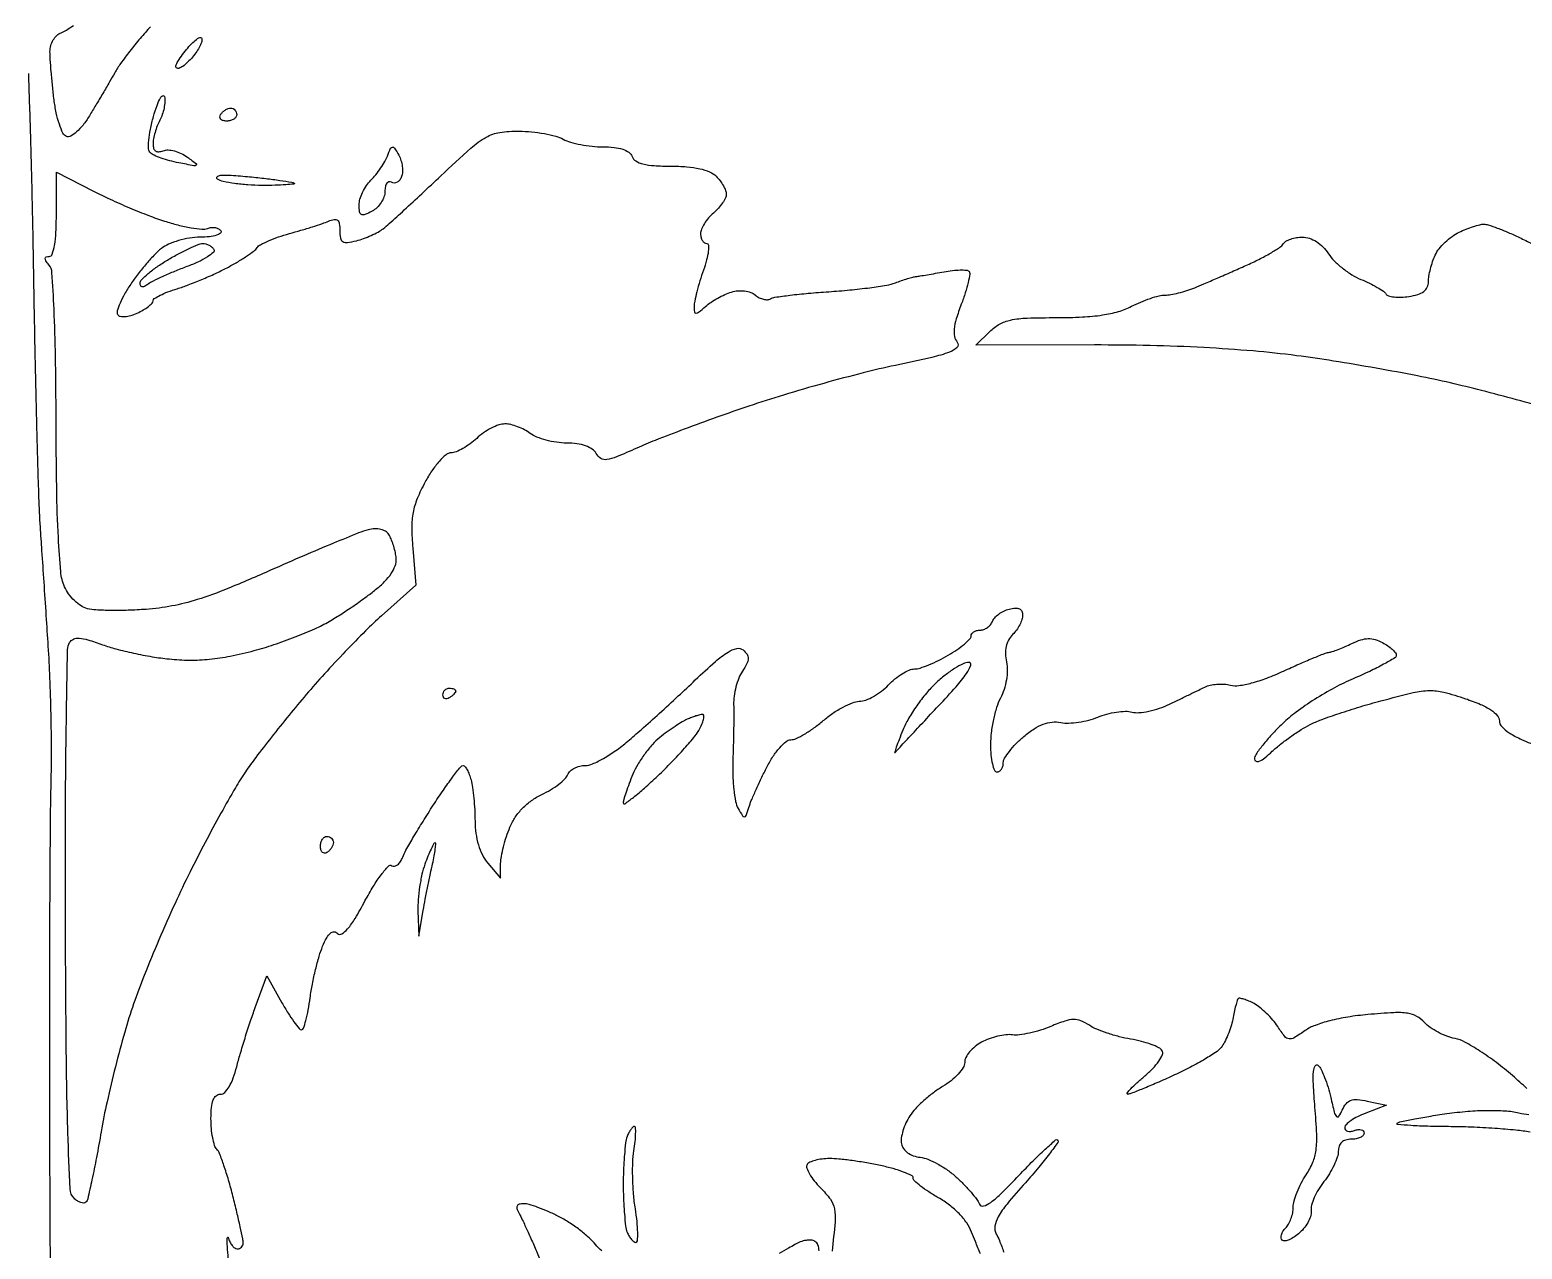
# Model space of a CAD drawing. Extents: x 0 to 102, y 0 to 135.
# Drawn here: x 20.89 to 40.48, y 108.79 to 124.8 of the extents above; entities that cross this region are included whole.
import ezdxf

# ---------------------------------------------------------------- set-up
doc = ezdxf.new("R2010")
doc.units = 0
doc.header["$MEASUREMENT"] = 0

msp = doc.modelspace()

# ---------------------------------------------------------------- linework, layer by layer
for points in [[(22.471943, 124.838686, 0.012439), (22.335993, 124.686166, 0.010258), (22.198535, 124.517096, 0.010396), (22.078749, 124.356653, 0.027061), (22.001449, 124.2351, -0.003335), (21.933211, 124.115639, -0.001626), (21.844625, 123.964066, -0.001613), (21.751447, 123.80698, -0.002333), (21.668019, 123.66883, -0.027816), (21.584959, 123.548342, -0.044983), (21.500231, 123.457224, -0.056351), (21.42357, 123.402585, -0.221797), (21.367186, 123.398625, -0.191879), (21.321264, 123.441026, -0.029988), (21.273892, 123.55755, -0.02971), (21.232521, 123.708932, -0.021956), (21.204257, 123.880295, -0.00446), (21.183996, 124.062679, -0.004322), (21.166761, 124.24732, -0.004271), (21.15439, 124.410014, -0.015885), (21.150735, 124.512705, -0.07002), (21.161449, 124.590994, -0.065364), (21.193418, 124.665289, -0.069197), (21.241152, 124.724915, -0.101567), (21.29805, 124.760201, 0.052954), (21.367758, 124.794606, 0.019985), (21.457339, 124.856453, 0.019532)], [(20.86709, 124.227047, -0.000395), (20.891418, 123.45691, -0.002243), (20.914366, 122.584626, -0.001396), (20.93383, 121.561568, 0.00114), (20.953519, 120.498025, 0.001375), (20.977034, 119.499194, 0.001168), (21.001113, 118.658233, 0.009339), (21.020361, 118.2708, -0.000378), (21.041223, 117.962466, -0.000161), (21.06873, 117.549321, -0.000159), (21.097802, 117.108426, -0.000208), (21.12406, 116.7057, -0.006402), (21.145603, 116.290893, -0.004193), (21.160296, 115.812377, -0.004218), (21.166768, 115.345887, -0.008074), (21.162758, 114.9714, 0.004548), (21.154399, 114.500812, 0.000733), (21.147797, 113.583696, 0.00081), (21.143353, 112.503691, 0.000711), (21.142142, 111.3759, 0.00102), (21.145559, 109.945654, 0.000334), (21.156299, 107.838562, 0.000333)], [(40.854704, 119.815698, 0.004051), (40.410834, 119.941137, 0.00402), (39.949427, 120.063525, 0.005933), (39.542386, 120.162865, 0.008631), (39.110347, 120.255062, 0.004473), (38.567814, 120.356051, 0.004446), (38.008365, 120.449898, 0.00674), (37.5201, 120.520613, 0.011498), (36.950643, 120.581983, 0.007906), (36.302813, 120.626459, 0.007379), (35.60057, 120.65314, 0.006462), (34.866055, 120.660701), (33.311811, 120.656611), (33.493814, 120.838455, -0.07017), (33.621011, 120.934122, -0.075232), (33.766783, 120.988087, -0.042731), (33.981738, 121.013781, -0.008381), (34.371258, 121.020324, 0.012216), (34.708949, 121.028587, 0.025139), (34.971969, 121.054754, 0.031933), (35.182115, 121.100265, 0.049471), (35.354648, 121.168374, -0.019105), (35.47606, 121.225034, -0.018507), (35.602726, 121.272917, -0.018784), (35.71714, 121.306668, -0.062402), (35.794817, 121.3164, 0.043943), (35.869572, 121.322983, 0.016804), (35.971834, 121.3447, 0.016488), (36.081909, 121.375858, 0.019461), (36.183669, 121.412742, 0.004094), (36.303949, 121.462864, 0.001371), (36.478904, 121.538026, 0.001364), (36.672106, 121.622281, 0.001559), (36.856435, 121.703952, 0.011419), (37.027495, 121.785118, 0.014671), (37.180702, 121.867865, 0.012501), (37.30371, 121.943206, 0.111122), (37.347878, 121.98831, -0.121787), (37.382978, 122.022677, -0.047871), (37.444742, 122.051512, -0.043714), (37.520585, 122.071181, -0.041618), (37.599963, 122.0778, -0.083805), (37.689831, 122.062631, -0.059295), (37.782027, 122.017766, -0.054824), (37.868125, 121.948015, -0.050126), (37.93995, 121.859234, 0.052052), (38.015231, 121.766908, 0.028599), (38.12444, 121.670047, 0.028199), (38.247772, 121.583481, 0.039978), (38.366895, 121.522116, -0.014659), (38.478781, 121.471465, -0.017814), (38.580314, 121.417304, -0.01656), (38.661605, 121.366477, -0.106735), (38.69499, 121.331787, 0.188394), (38.728661, 121.306466, 0.040094), (38.801967, 121.292198, 0.036709), (38.895024, 121.288595, 0.027768), (38.996875, 121.297807, 0.036296), (39.114296, 121.323854, 0.088561), (39.193113, 121.363644, 0.122123), (39.238238, 121.41904, 0.110582), (39.2544, 121.491221, -0.042314), (39.260625, 121.564647, -0.019709), (39.280428, 121.658211, -0.019363), (39.309074, 121.755374, -0.025596), (39.343004, 121.841169, -0.060339), (39.393166, 121.923294, -0.034404), (39.471488, 122.009479, -0.033856), (39.563575, 122.086525, -0.047173), (39.655971, 122.14125, -0.015316), (39.749151, 122.18173, -0.015847), (39.84359, 122.215936, -0.01575), (39.927014, 122.240315, -0.063289), (39.979612, 122.247, -0.079237), (40.038166, 122.237662, -0.010188), (40.158505, 122.195545, -0.011694), (40.300136, 122.138906, -0.009508), (40.449196, 122.071835, -0.007728), (40.615517, 121.98999, -0.004667)], [(23.491923, 108.67356, -0.005285), (23.4801, 108.825327, -0.017546), (23.476888, 108.925382, -0.161414), (23.483612, 108.945465, -0.629829), (23.492733, 108.94365, 0.047002), (23.513033, 108.887008, 0.057273), (23.542577, 108.83909, 0.067625), (23.576375, 108.806392, 0.159788), (23.609284, 108.7956, 0.097806), (23.639326, 108.801533, 0.097646), (23.664877, 108.818444, 0.098229), (23.681987, 108.84369, 0.100284), (23.688, 108.873367, 0.051393), (23.682628, 108.925493, 0.002852), (23.648315, 109.085618, 0.004382), (23.604653, 109.275894, 0.003191), (23.552903, 109.486717, 0.009093), (23.495584, 109.6977, 0.011825), (23.435048, 109.888581, 0.009563), (23.378033, 110.044831, 0.098087), (23.341403, 110.10267, -0.118153), (23.311806, 110.153781, -0.025452), (23.287444, 110.253866, -0.025229), (23.270613, 110.375553, -0.021751), (23.265, 110.50452, -0.02247), (23.271656, 110.652563, -0.069434), (23.294284, 110.749857, -0.123169), (23.333267, 110.805365, -0.180274), (23.388639, 110.826, 0.199502), (23.445338, 110.849561, 0.061369), (23.503334, 110.924203, 0.04667), (23.557689, 111.03827, 0.025959), (23.603169, 111.18555, -0.009227), (23.648826, 111.353087, -0.004697), (23.712061, 111.562013, -0.004664), (23.781332, 111.776324, -0.006964), (23.846232, 111.962225), (23.998403, 112.37935), (24.19718, 112.025675, 0.011664), (24.277563, 111.890155, 0.017381), (24.35464, 111.775892, 0.012545), (24.422653, 111.687034, 0.22688), (24.454079, 111.672, 0.321278), (24.479447, 111.690176, 0.015586), (24.511453, 111.795062, 0.020495), (24.542278, 111.930347, 0.01279), (24.567775, 112.090934, -0.014786), (24.596969, 112.270176, -0.011642), (24.638803, 112.462386, -0.011811), (24.686088, 112.639274, -0.028306), (24.731531, 112.767158, -0.02455), (24.785466, 112.879639, -0.090049), (24.834676, 112.941015, -0.192628), (24.881359, 112.957255, -0.18703), (24.927085, 112.937075, 0.343708), (24.983032, 112.930143, 0.082323), (25.059417, 112.994889, 0.041369), (25.158562, 113.133555, 0.012084), (25.287562, 113.362101, -0.015123), (25.397999, 113.555011, -0.025148), (25.50382, 113.709534, -0.022799), (25.595428, 113.819106, -0.360061), (25.640249, 113.825314, 0.193665), (25.675488, 113.81923, 0.113176), (25.714882, 113.837632, 0.081773), (25.7527, 113.878618, 0.052236), (25.782566, 113.936315, -0.03442), (25.825876, 114.027817, -0.005275), (25.926277, 114.202581, -0.005875), (26.04954, 114.406476, -0.005066), (26.1837, 114.61781, -0.006699), (26.317273, 114.817667, -0.010372), (26.438435, 114.986203, -0.005008), (26.54431, 115.124306, -0.227011), (26.575683, 115.13986, -0.235176), (26.599603, 115.12836, -0.039169), (26.628511, 115.084467, -0.035839), (26.656833, 115.023108, -0.024746), (26.680278, 114.95025, -0.030534), (26.700008, 114.853311, -0.010882), (26.716644, 114.712951, -0.010751), (26.728261, 114.557749, -0.012479), (26.732445, 114.409722, 0.03366), (26.743845, 114.248502, 0.039484), (26.776802, 114.098884, 0.04266), (26.829527, 113.967263, 0.057141), (26.899985, 113.859822), (27.066371, 113.6601), (27.069185, 113.853167, -0.042062), (27.078482, 113.947099, -0.016804), (27.106261, 114.073497, -0.016489), (27.145509, 114.208506, -0.019976), (27.191447, 114.332111, -0.049265), (27.261476, 114.462075, -0.045138), (27.357415, 114.580015, -0.044409), (27.474657, 114.680568, -0.044303), (27.607903, 114.758928, 0.024641), (27.724984, 114.82173, 0.027292), (27.831234, 114.893825, 0.02814), (27.914122, 114.96464, 0.110727), (27.951101, 115.020234, -0.115482), (27.982361, 115.066287, -0.065661), (28.037701, 115.105243, -0.060085), (28.107342, 115.131631, -0.060619), (28.181049, 115.1406, 0.104848), (28.275788, 115.160687, 0.024947), (28.420512, 115.233792, 0.024575), (28.58176, 115.336414, 0.022099), (28.738195, 115.45785, 0.005708), (28.91735, 115.613625, 0.002458), (29.152822, 115.82522, 0.002432), (29.401337, 116.052967, 0.003215), (29.625359, 116.262972, -0.008831), (29.889494, 116.505064, -0.040753), (30.055376, 116.629283, -0.084301), (30.169724, 116.6767, -0.233515), (30.252135, 116.657064, -0.066411), (30.304788, 116.600026, -0.162446), (30.320964, 116.545963, -0.113283), (30.30363, 116.479991, -0.024377), (30.243368, 116.377445, 0.051529), (30.197212, 116.288152, 0.029417), (30.159522, 116.172597, 0.029098), (30.135003, 116.050575, 0.042358), (30.128924, 115.941054, -0.008254), (30.130556, 115.81268, -0.002704), (30.128815, 115.623542, -0.002693), (30.124615, 115.413573, -0.003041), (30.118269, 115.212003, 0.017634), (30.117823, 115.017374, 0.019068), (30.131294, 114.828239, 0.01895), (30.15507, 114.667809, 0.081795), (30.187856, 114.577503, 0.010243), (30.245277, 114.479941, 0.285301), (30.270613, 114.467309, 0.290156), (30.292846, 114.484498, 0.010498), (30.328852, 114.5907, -0.022574), (30.361236, 114.679138, -0.006138), (30.420385, 114.815815, -0.006197), (30.491392, 114.969384, -0.006405), (30.565424, 115.11945, -0.027092), (30.64521, 115.257107, -0.035015), (30.733503, 115.373382, -0.037628), (30.817764, 115.456094, -0.17704), (30.880429, 115.479, 0.110273), (30.949602, 115.494444, 0.023324), (31.059597, 115.552544, 0.023359), (31.183384, 115.633522, 0.020311), (31.305196, 115.729362, -0.026888), (31.430663, 115.825435, -0.02712), (31.565366, 115.90719, -0.02816), (31.690064, 115.96513, -0.090172), (31.77957, 115.983162, 0.085851), (31.863297, 115.999284, 0.037405), (31.966258, 116.047289, 0.035595), (32.070641, 116.116009, 0.039627), (32.16027, 116.196638, -0.032084), (32.247074, 116.277126, -0.03257), (32.343045, 116.345407, -0.034424), (32.434024, 116.393288, -0.101705), (32.502714, 116.408138, 0.074193), (32.577321, 116.42005, 0.019178), (32.692259, 116.461328, 0.019083), (32.821143, 116.519085, 0.018398), (32.946864, 116.587156, 0.017508), (33.062132, 116.660724, 0.024395), (33.1594, 116.734952, 0.022405), (33.231615, 116.801614, 0.197655), (33.2478, 116.840956, -0.152414), (33.256874, 116.870034, -0.098204), (33.282418, 116.894803, -0.080972), (33.320589, 116.911514, -0.062846), (33.365649, 116.9172, 0.088288), (33.414004, 116.925805, 0.066505), (33.461861, 116.951028, 0.06569), (33.501985, 116.988337, 0.081213), (33.527689, 117.032361, -0.096135), (33.557325, 117.079833, -0.047443), (33.610705, 117.12724, -0.044667), (33.677498, 117.167471, -0.049307), (33.74824, 117.19364, -0.043454), (33.827246, 117.207115, -0.126356), (33.881417, 117.197855, -0.180371), (33.913086, 117.166676, -0.109509), (33.9246, 117.114737, -0.080834), (33.915274, 117.057428, -0.037717), (33.886024, 116.987863, -0.036094), (33.843532, 116.917867, -0.041939), (33.793277, 116.858391, 0.072286), (33.740138, 116.787181, 0.068537), (33.708277, 116.702507, 0.062927), (33.698845, 116.605925, 0.047), (33.711907, 116.499631, -0.057853), (33.722833, 116.391422, -0.037734), (33.711491, 116.266272, -0.036542), (33.68047, 116.138883, -0.042215), (33.632252, 116.023647, 0.045034), (33.582465, 115.902757, 0.022464), (33.540562, 115.742493, 0.0221), (33.511787, 115.571402, 0.030255), (33.502121, 115.41555, 0.022193), (33.50804, 115.277749, 0.035617), (33.526604, 115.161618, 0.040254), (33.553422, 115.07795, 0.303907), (33.5862, 115.056, 0.139833), (33.618461, 115.065202, 0.099969), (33.645949, 115.091068, 0.085304), (33.66446, 115.129752, 0.069141), (33.6708, 115.17538, -0.136686), (33.687619, 115.235754, -0.029415), (33.749713, 115.326092, -0.028647), (33.836602, 115.425505, -0.023938), (33.93944, 115.520805, -0.029086), (34.075032, 115.622044, -0.055261), (34.196138, 115.683987, -0.066991), (34.310695, 115.71064, -0.071042), (34.425869, 115.705218, 0.055764), (34.528607, 115.697243, 0.027702), (34.658896, 115.708913, 0.027096), (34.794117, 115.736169, 0.03569), (34.913324, 115.77626, -0.03358), (35.029699, 115.815945, -0.028906), (35.156306, 115.842099, -0.029964), (35.274263, 115.852269, -0.070586), (35.361814, 115.842171, 0.085393), (35.452024, 115.834447, 0.030668), (35.580031, 115.853308, 0.029357), (35.720629, 115.891659, 0.03073), (35.853569, 115.945752, 0.00043), (35.984309, 116.008703, 0.000398), (36.118366, 116.073525, 0.000397), (36.23762, 116.131423, 0.001334), (36.315572, 116.169603, -0.061296), (36.386458, 116.194334, -0.034449), (36.476823, 116.20747, -0.033838), (36.571302, 116.208211, -0.046558), (36.655177, 116.19529, 0.098022), (36.765219, 116.18973, 0.028861), (36.931532, 116.2239, 0.025642), (37.13124, 116.288229, 0.017281), (37.352105, 116.380946, -0.004333), (37.552239, 116.471125, -0.005877), (37.734598, 116.548854, -0.004035), (37.888432, 116.610852, -0.063656), (37.9431, 116.624688, 0.051058), (37.989326, 116.63516, 0.010513), (38.068046, 116.663524, 0.010956), (38.158471, 116.700564, 0.010116), (38.249649, 116.742481, -0.033952), (38.366574, 116.789626, -0.071976), (38.462574, 116.806271, -0.079755), (38.552921, 116.79435, -0.0503), (38.651499, 116.753727, -0.027676), (38.720372, 116.71181, -0.035212), (38.778554, 116.66548, -0.037899), (38.819855, 116.62134, -0.170734), (38.8314, 116.588515, -0.264257), (38.810859, 116.552364, -0.009215), (38.665406, 116.469284, -0.014999), (38.482894, 116.376451, -0.009666), (38.266316, 116.279419, 0.023971), (38.022226, 116.161568, 0.016902), (37.759529, 116.007104, 0.017108), (37.516714, 115.841143, 0.032579), (37.335716, 115.689029, 0.015179), (37.195736, 115.546509, 0.02001), (37.07757, 115.407922, 0.017837), (36.98969, 115.28748, 0.149774), (36.9702, 115.223874, 0.315155), (36.989856, 115.195786, 0.193731), (37.03192, 115.19718, 0.065186), (37.104207, 115.241107, 0.018981), (37.20285, 115.326614, -0.021094), (37.311132, 115.419679, -0.013262), (37.444873, 115.519517, -0.01331), (37.581933, 115.610914, -0.023654), (37.700057, 115.67764, -0.028328), (37.844822, 115.740604, -0.007515), (38.082551, 115.82432, -0.007599), (38.356259, 115.911503, -0.007754), (38.630657, 115.989712, -0.007432), (39.055131, 116.096871, -0.051852), (39.266987, 116.124312, -0.069338), (39.454429, 116.102992, -0.018869), (39.74085, 116.017694, -0.018508), (39.937965, 115.942555, -0.045165), (40.074848, 115.869284, -0.06668), (40.15796, 115.797136, -0.182675), (40.185, 115.725595, 0.196737), (40.215547, 115.650966, 0.055406), (40.315078, 115.569972, 0.03815), (40.47743, 115.482097, 0.01484), (40.71375, 115.384909, 0.020055)], [(40.546741, 110.898286, 0.010604), (40.357864, 111.069736, 0.017513), (40.147639, 111.240028, 0.018485), (39.929672, 111.391997, 0.018453), (39.732914, 111.508602, 0.075313), (39.602641, 111.555822, -0.041567), (39.494475, 111.586982, -0.030242), (39.380308, 111.638519, -0.030792), (39.27728, 111.70113, -0.056962), (39.203837, 111.765731, 0.082705), (39.100857, 111.84735, 0.091519), (38.980478, 111.887594, 0.048801), (38.799108, 111.895322, 0.008636), (38.459262, 111.870737, 0.016882), (38.194468, 111.837935, 0.023158), (37.9594, 111.789472, 0.026142), (37.766479, 111.729394, 0.064085), (37.635058, 111.660612, -0.015054), (37.488804, 111.564781, -0.174807), (37.422835, 111.551145, -0.195067), (37.36701, 111.583672, -0.019473), (37.275508, 111.71212, 0.032369), (37.210501, 111.79857, 0.023214), (37.127551, 111.886566, 0.023567), (37.040348, 111.96326, 0.045742), (36.962954, 112.014278, 0.018953), (36.89318, 112.048284, 0.028147), (36.829553, 112.072183, 0.027116), (36.777949, 112.085295, 0.250022), (36.756598, 112.078798, 0.120874), (36.742833, 112.056084, 0.009501), (36.722793, 111.987739, 0.012488), (36.702233, 111.904181, 0.009225), (36.683517, 111.810811, -0.029765), (36.658928, 111.70985, -0.023083), (36.620707, 111.603353, -0.023591), (36.575615, 111.507046, -0.050787), (36.530322, 111.438895, -0.075289), (36.456992, 111.372945, -0.012986), (36.297844, 111.27401, -0.013876), (36.103196, 111.167049, -0.012011), (35.893408, 111.065528, -0.004132), (35.687021, 110.973755, -0.005977), (35.503044, 110.896361, -0.003262), (35.346787, 110.834002, -0.09357), (35.304403, 110.826, -0.620117), (35.297337, 110.84024, -0.025942), (35.344557, 110.896143, -0.020437), (35.422863, 110.973092, -0.010042), (35.528318, 111.064786, 0.027153), (35.633732, 111.162973, 0.040369), (35.713576, 111.260527, 0.04696), (35.760812, 111.344708, 0.247652), (35.757329, 111.395824, 0.141556), (35.713789, 111.43526, 0.02545), (35.612117, 111.478708, 0.025671), (35.484015, 111.518563, 0.020735), (35.343054, 111.548436, -0.021094), (35.192767, 111.580398, -0.017739), (35.036634, 111.626515, -0.018106), (34.896985, 111.678903, -0.046268), (34.801607, 111.729479, 0.048121), (34.689083, 111.788615, 0.104337), (34.593437, 111.805998, 0.075353), (34.479803, 111.785489, 0.0167), (34.294414, 111.715204, -0.023204), (34.157425, 111.665295, -0.021532), (34.012961, 111.626877, -0.022086), (33.881553, 111.603953, -0.064801), (33.78986, 111.604034, 0.061166), (33.704404, 111.604728, 0.029404), (33.596266, 111.585848, 0.028625), (33.484282, 111.552568, 0.036339), (33.385756, 111.508717, 0.046976), (33.300619, 111.452293, 0.048611), (33.228576, 111.381548, 0.053537), (33.179161, 111.307805, 0.121442), (33.1632, 111.243061, -0.142038), (33.143467, 111.175, -0.043889), (33.07805, 111.089321, -0.039915), (32.984261, 111.00174, -0.034602), (32.873327, 110.925484, 0.028317), (32.752078, 110.84436, 0.020958), (32.627441, 110.741871, 0.021317), (32.517603, 110.634782, 0.043879), (32.443323, 110.540587, 0.037348), (32.391827, 110.447517, 0.033933), (32.352838, 110.344831, 0.035624), (32.330787, 110.247964, 0.08523), (32.332069, 110.17451, 0.109743), (32.359204, 110.111406, 0.080651), (32.413231, 110.057409, 0.070894), (32.488814, 110.017808, 0.056293), (32.578671, 109.996901, -0.067616), (32.680169, 109.970859, -0.028571), (32.807516, 109.910391, -0.027624), (32.938135, 109.829285, -0.032322), (33.051976, 109.738065, -0.014625), (33.153488, 109.639752, -0.015449), (33.247178, 109.537403, -0.015234), (33.322271, 109.444521, -0.065053), (33.35759, 109.382764, 0.38314), (33.409285, 109.357828, 0.086881), (33.504621, 109.404549, 0.037729), (33.653056, 109.530699, 0.009161), (33.877804, 109.761258, -0.00738), (34.060837, 109.950366, -0.012301), (34.221098, 110.103407, -0.005943), (34.357447, 110.224418, -0.393449), (34.386209, 110.223391, -0.368967), (34.388561, 110.193479, -0.005611), (34.276722, 110.043176, -0.011949), (34.135203, 109.866307, -0.007243), (33.95981, 109.66357, 0.0088), (33.719272, 109.383774, 0.044376), (33.602347, 109.214251, 0.09131), (33.560298, 109.092676, 0.164476), (33.57848, 108.989937, -0.029704), (33.619256, 108.903724, -0.006667), (33.677892, 108.752133, -0.006892)], [(40.588803, 110.325718, 0.023135), (40.402171, 110.352928, 0.007516), (40.124327, 110.376176, 0.007474), (39.814375, 110.392775, 0.008345), (39.51525, 110.399316, -0.005346), (39.244932, 110.403605, -0.009717), (39.02421, 110.413763, -0.005318), (38.849443, 110.427082, -0.63727), (38.843526, 110.443326, -0.145377), (38.878141, 110.462087, -0.003834), (39.051273, 110.49723, -0.007745), (39.257342, 110.534114, -0.005184), (39.494122, 110.570203, -0.014821), (39.76936, 110.60095, -0.017538), (40.030885, 110.613128, -0.019161), (40.261759, 110.606926, -0.03898), (40.441292, 110.581059, 0.019473), (40.573264, 110.556761, 0.02846)], [(33.37143, 108.729272, -0.002907), (33.303621, 108.890697, -0.006335), (33.253904, 109.015463, 0.061061), (33.1901, 109.135516, 0.039369), (33.089802, 109.257245, 0.036949), (32.963099, 109.37042, 0.035807), (32.819833, 109.465027, -0.015346), (32.692097, 109.542068, -0.022023), (32.584346, 109.618579, -0.018866), (32.503095, 109.686908, -0.211536), (32.4864, 109.724603, 0.288748), (32.46574, 109.757395, 0.020064), (32.360921, 109.802488, 0.023577), (32.222945, 109.848057, 0.015148), (32.059236, 109.88839, 0.010176), (31.877754, 109.923463, 0.008758), (31.685687, 109.953089, 0.008848), (31.51043, 109.973836, 0.025039), (31.387429, 109.98, 0.029902), (31.29019, 109.97418, 0.035954), (31.200282, 109.956753, 0.038852), (31.128842, 109.931402, 0.150768), (31.093876, 109.900862, 0.230077), (31.089308, 109.855917, 0.04337), (31.125298, 109.779007, 0.038495), (31.187085, 109.688947, 0.026789), (31.269526, 109.597165, -0.038007), (31.399777, 109.44545, -0.113769), (31.453537, 109.320695, -0.067556), (31.461271, 109.150496, -0.007689), (31.420889, 108.766853, 0.010915)], [(28.395865, 108.768728, -0.053516), (28.315763, 108.850769, 0.043803), (28.231414, 108.940576, 0.019803), (28.106728, 109.043395, 0.01943), (27.965705, 109.142193, 0.025135), (27.828773, 109.22096, 0.01466), (27.693962, 109.284827, 0.015947), (27.559329, 109.338791, 0.015586), (27.441602, 109.377563, 0.07187), (27.370753, 109.3878, 0.064114), (27.311492, 109.38017, 0.25318), (27.285545, 109.355898, 0.176646), (27.286694, 109.313146, 0.031628), (27.321228, 109.23975, -0.015674), (27.363478, 109.156919, -0.003551), (27.429742, 109.013656, -0.003674), (27.503823, 108.847223, -0.00356), (27.576243, 108.677969, -0.014971)], [(31.25154, 108.768308, 0.079694), (31.235296, 108.846036, 0.164498), (31.196187, 108.89331, 0.122101), (31.147285, 108.909006, 0.055037), (31.079512, 108.906132, 0.049874), (31.004886, 108.886916, 0.048155), (30.934605, 108.853147, -0.004477), (30.850586, 108.80333, -0.001552), (30.728516, 108.732928, -0.001542)]]:
    msp.add_lwpolyline(points, format="xyb")
for points in [[(23.127269, 124.697741, -0.375938), (23.144981, 124.683325, -0.108611), (23.143146, 124.645066, -0.054954), (23.119886, 124.585818, -0.025566), (23.077729, 124.514687, -0.028739), (23.022368, 124.440887, -0.027395), (22.958068, 124.372669, -0.028479), (22.894605, 124.318862, -0.081315), (22.84353, 124.29201, -0.250721), (22.813741, 124.29711, -0.302288), (22.804913, 124.3235, -0.074102), (22.831272, 124.383779, -0.017469), (22.89307, 124.475065, -0.019733), (22.9599, 124.559507, -0.02542), (23.028043, 124.631234, -0.024725), (23.089249, 124.683921, -0.157606)], [(22.654333, 123.922284, -0.064901), (22.659088, 123.855174, -0.03344), (22.648509, 123.771484, -0.03257), (22.625841, 123.685483, -0.042167), (22.593549, 123.610595, 0.029716), (22.559106, 123.535883, 0.022455), (22.530023, 123.450325, 0.022893), (22.509948, 123.367209, 0.047838), (22.5036, 123.30101, 0.070477), (22.51192, 123.242277, 0.175832), (22.537071, 123.207749, 0.173437), (22.578794, 123.19711, 0.068265), (22.637374, 123.210831, -0.106276), (22.701844, 123.220882, -0.049658), (22.785748, 123.207656, -0.046084), (22.874524, 123.175483, -0.047994), (22.954624, 123.127936, -0.005928), (23.072853, 123.03927, -0.512587), (23.072245, 123.020181, -0.196702), (23.04149, 123.013845, -0.002491), (22.842, 123.052266, -0.016554), (22.723088, 123.079903, -0.01849), (22.610631, 123.114497, -0.018108), (22.517608, 123.150751, -0.086634), (22.470159, 123.181884, -0.194932), (22.446031, 123.234183, -0.032517), (22.44804, 123.347051, -0.029996), (22.46887, 123.491946, -0.018455), (22.509793, 123.659421, -0.014707), (22.556208, 123.806351, -0.041863), (22.599844, 123.904309, -0.161441), (22.631668, 123.933834, -0.482517)], [(23.523793, 123.7698, -0.105429), (23.554167, 123.763323, -0.099231), (23.580015, 123.744949, -0.096318), (23.597341, 123.717495, -0.092995), (23.6034, 123.6852, -0.153634), (23.593246, 123.652935, -0.097988), (23.564656, 123.625451, -0.080552), (23.521938, 123.606906, -0.062283), (23.471507, 123.6006, -0.066118), (23.424839, 123.606798, -0.138808), (23.393717, 123.625451, -0.191142), (23.382768, 123.653082, -0.139169), (23.3919, 123.6852, -0.06081), (23.417805, 123.717561, -0.051032), (23.452211, 123.744949, -0.053229), (23.489481, 123.763599, -0.089642)], [(27.308401, 123.468315, -0.021648), (27.47437, 123.458875, -0.019844), (27.64384, 123.435029, -0.020293), (27.793305, 123.401598, -0.0593), (27.891288, 123.362565, 0.054465), (27.985516, 123.323971, 0.022288), (28.120175, 123.291682, 0.021736), (28.26921, 123.269568, 0.025967), (28.410987, 123.2622, -0.026143), (28.55951, 123.254429, -0.053784), (28.673184, 123.229961, -0.074447), (28.752051, 123.190088, -0.147985), (28.794594, 123.1353, 0.167519), (28.843812, 123.076671, 0.074358), (28.93834, 123.03759, 0.045851), (29.085723, 123.015021, 0.01508), (29.305202, 123.0084, -0.019206), (29.515815, 123.000307, -0.035781), (29.684653, 122.975076, -0.045244), (29.813605, 122.933726, -0.096466), (29.900057, 122.875457, -0.034405), (29.950932, 122.817054, -0.033262), (29.993948, 122.751587, -0.0351), (30.023825, 122.688884, -0.093896), (30.033, 122.640459, -0.114679), (30.021592, 122.591375, -0.036019), (29.983297, 122.525825, -0.033843), (29.928552, 122.456496, -0.031671), (29.8638, 122.39353, 0.039157), (29.799057, 122.328661, 0.037683), (29.744302, 122.253693, 0.040121), (29.706453, 122.180148, 0.099096), (29.6946, 122.120928, 0.061423), (29.700623, 122.072087, 0.0799), (29.718349, 122.03072, 0.097635), (29.744613, 122.003029, 0.155532), (29.775447, 121.9932, -0.397145), (29.798948, 121.971038, -0.044837), (29.796461, 121.890825, -0.035264), (29.774682, 121.778246, -0.019399), (29.733147, 121.644164, 0.010491), (29.686005, 121.501047, 0.011322), (29.646175, 121.359652, 0.010897), (29.617459, 121.237092, 0.052135), (29.61, 121.165752, 0.034108), (29.614769, 121.095925, 0.376023), (29.634306, 121.07896, 0.170968), (29.669279, 121.091446, 0.009754), (29.75805, 121.166382, -0.033871), (29.828808, 121.220494, -0.020051), (29.919718, 121.275616, -0.020011), (30.015296, 121.323561, -0.032234), (30.10051, 121.355683, -0.05367), (30.185748, 121.37197, -0.051829), (30.273532, 121.370039, -0.055147), (30.353175, 121.350909, -0.086918), (30.414054, 121.316106, 0.053588), (30.465544, 121.281954, 0.058618), (30.521616, 121.260754, 0.066403), (30.573652, 121.254914, 0.133974), (30.612929, 121.266516, -0.102816), (30.671529, 121.287818, -0.005397), (30.870525, 121.314433, -0.008331), (31.109582, 121.339748, -0.005948), (31.377876, 121.360433, 0.007925), (31.65418, 121.382834, 0.009036), (31.917765, 121.413233, 0.00833), (32.140149, 121.446741, 0.049317), (32.253591, 121.477498, -0.008938), (32.332733, 121.50598, -0.008888), (32.412989, 121.53167, -0.008773), (32.483895, 121.551635, -0.034045), (32.5287, 121.560199, 0.010621), (32.577604, 121.567192, 0.001809), (32.670374, 121.582821, 0.001974), (32.779215, 121.602005, 0.001758), (32.892195, 121.62279, -0.018089), (33.002461, 121.639373, -0.024444), (33.103063, 121.645842, -0.022884), (33.184529, 121.643364, -0.179187), (33.218405, 121.627795, -0.240997), (33.230201, 121.591276, -0.016529), (33.208641, 121.481313, -0.020682), (33.171616, 121.346493, -0.013859), (33.118724, 121.195576, 0.015716), (33.052237, 121.003585, 0.049355), (33.024717, 120.870103, 0.078272), (33.029761, 120.772321, 0.121837), (33.066308, 120.696712, -0.389148), (33.063005, 120.630054, -0.105761), (32.965736, 120.567939, -0.032983), (32.733121, 120.498108, -0.004851), (32.252593, 120.392672, 0.010616), (31.831933, 120.295276, 0.005571), (31.312896, 120.157259, 0.005538), (30.783897, 120.003931, 0.008471), (30.3291, 119.858182, 0.00403), (29.906894, 119.711141, 0.003775), (29.47781, 119.554153, 0.003759), (29.099158, 119.409109, 0.012924), (28.856693, 119.306832, -0.007676), (28.588712, 119.190464, -0.065293), (28.462372, 119.156324, -0.170462), (28.384605, 119.172426, -0.13042), (28.323739, 119.235248, 0.117607), (28.271256, 119.292227, 0.062869), (28.185287, 119.335545, 0.051002), (28.071452, 119.363312, 0.032197), (27.934946, 119.373291, -0.03417), (27.803044, 119.383455, -0.028672), (27.665618, 119.411677, -0.029644), (27.542722, 119.452287, -0.067387), (27.45768, 119.500191, 0.041947), (27.382445, 119.54775, 0.03071), (27.292137, 119.587913, 0.031295), (27.20122, 119.61549, 0.058048), (27.124733, 119.6244, 0.083375), (27.045801, 119.611146, 0.03499), (26.946384, 119.568799, 0.033387), (26.844071, 119.507555, 0.037032), (26.754524, 119.435119, -0.029895), (26.667446, 119.362601, -0.030054), (26.572489, 119.301125, -0.031505), (26.483482, 119.257967, -0.095435), (26.417761, 119.244769, 0.175727), (26.35257, 119.220542, 0.034871), (26.262068, 119.132183, 0.033051), (26.166026, 119.008839, 0.025512), (26.077713, 118.863, 0.024994), (25.973487, 118.643611, 0.05196), (25.919435, 118.462281, 0.048534), (25.901939, 118.265946, 0.019306), (25.914583, 117.995495), (25.956219, 117.508691), (25.505859, 117.107195, 0.013789), (25.295158, 116.908663, 0.006211), (25.02927, 116.637255, 0.006144), (24.75538, 116.343499, 0.008336), (24.515852, 116.0712, 0.005047), (24.290175, 115.800364, 0.004345), (24.058332, 115.511254, 0.004378), (23.852539, 115.245252, 0.012599), (23.716137, 115.056, 0.018479), (23.58578, 114.849164, 0.005063), (23.39584, 114.513767, 0.005111), (23.188113, 114.128903, 0.005309), (22.990968, 113.7447, 0.008807), (22.792667, 113.32981, 0.005996), (22.581156, 112.851377, 0.006043), (22.388132, 112.38469, 0.012079), (22.248981, 112.0104, 0.013163), (22.132054, 111.639584, 0.007512), (22.009421, 111.186102, 0.007499), (21.899647, 110.725753, 0.012323), (21.822277, 110.33288, -0.004395), (21.76116, 109.994306, -0.006639), (21.701446, 109.700722, -0.002963), (21.645959, 109.452428, -0.140823), (21.62132, 109.40792, -0.190617), (21.594065, 109.396117, -0.088358), (21.555248, 109.401757, -0.068177), (21.511002, 109.423496, -0.048178), (21.468207, 109.458753, -0.187373), (21.414068, 109.58165, -0.003286), (21.386027, 110.320697, -0.005578), (21.364703, 111.376478, -0.001388), (21.353887, 113.103993, -0.001755), (21.353921, 114.469996, -0.002798), (21.364585, 115.637845, -0.000594), (21.380902, 116.663054, -0.134928), (21.407645, 116.754221, -0.153925), (21.459921, 116.799315, -0.118278), (21.534636, 116.812206, -0.059158), (21.649541, 116.790966, -0.012892), (21.840625, 116.726208, 0.023974), (22.01721, 116.670694, 0.011435), (22.248838, 116.615534, 0.011307), (22.493943, 116.568827, 0.015779), (22.7151, 116.538983, 0.023434), (22.986086, 116.523868, 0.026716), (23.2456, 116.535439, 0.024747), (23.518543, 116.575982, 0.01581), (23.831001, 116.648667, 0.0157), (24.091597, 116.72688, 0.011972), (24.371747, 116.828164, 0.012141), (24.629899, 116.935833, 0.027675), (24.817629, 117.032319, 0.010932), (24.981684, 117.133344, 0.00767), (25.162055, 117.253891, 0.007743), (25.331285, 117.374702, 0.016011), (25.458874, 117.475264, 0.031298), (25.571086, 117.582362, 0.053154), (25.648504, 117.686357, 0.065966), (25.69063, 117.785445, 0.102136), (25.696804, 117.877897, 0.025214), (25.682078, 117.955597, 0.019109), (25.658436, 118.039091, 0.019449), (25.630127, 118.115915, 0.041944), (25.601278, 118.171905, 0.114198), (25.558355, 118.214688, 0.082691), (25.495722, 118.240533, 0.069627), (25.41785, 118.24735, 0.048586), (25.330521, 118.234258, 0.033909), (25.203126, 118.19293, 0.002684), (24.87389, 118.058804, 0.003634), (24.482799, 117.893688, 0.002775), (24.057194, 117.707537, -0.007101), (23.484893, 117.4631, -0.021185), (23.084391, 117.318221, -0.029096), (22.751771, 117.234509, -0.029246), (22.412253, 117.190154, -0.010027), (22.178869, 117.178154, -0.01074), (21.950479, 117.175906, -0.010355), (21.754502, 117.182248, -0.048705), (21.643259, 117.199105, -0.082909), (21.560109, 117.235557, -0.046167), (21.473233, 117.304509, -0.044428), (21.395975, 117.392797, -0.054239), (21.341307, 117.487903, -0.081585), (21.291671, 117.68188, -0.0093), (21.260352, 118.134358, -0.008742), (21.239398, 118.768655, -0.003199), (21.231192, 119.666259, 0.003276), (21.223386, 120.505958, 0.007735), (21.203785, 121.131641, 0.004659), (21.1769, 121.610349, 0.158124), (21.135276, 121.714841, -0.026352), (21.096643, 121.766726, -0.158124), (21.087663, 121.798715, -0.307289), (21.101533, 121.817492, -0.08478), (21.139641, 121.824, 0.32193), (21.180815, 121.853576, 0.038768), (21.20982, 121.968367, 0.030228), (21.228795, 122.140874, 0.01228), (21.2346, 122.377217), (21.2346, 122.930433), (21.72105, 122.680633, 0.011333), (21.93969, 122.574549, 0.007493), (22.195294, 122.462211, 0.007542), (22.447132, 122.360448, 0.014496), (22.652396, 122.287852, 0.016283), (22.831781, 122.236581, 0.019792), (23.002866, 122.200786, 0.01873), (23.147028, 122.182054, 0.115045), (23.220737, 122.19224, -0.067124), (23.271665, 122.204292, -0.072452), (23.322608, 122.20193, -0.081098), (23.365768, 122.186036, -0.126303), (23.394184, 122.158705, -0.38199), (23.388563, 122.127136, -0.09267), (23.33736, 122.100478, -0.049832), (23.245114, 122.082199, -0.022555), (23.121943, 122.075919, 0.038808), (22.984921, 122.064463, 0.03062), (22.83971, 122.031653, 0.031498), (22.707963, 121.984097, 0.064232), (22.613663, 121.927869, 0.035151), (22.527216, 121.84953, 0.013596), (22.418468, 121.729736, 0.013382), (22.307213, 121.593039, 0.016117), (22.210415, 121.458633, 0.01942), (22.130617, 121.329376, 0.027539), (22.070734, 121.208262, 0.026536), (22.033821, 121.107471, 0.21617), (22.039923, 121.059973, 0.208006), (22.07288, 121.037083, 0.068295), (22.133156, 121.033431, 0.053195), (22.210311, 121.047642, 0.034786), (22.295121, 121.07937, 0.02389), (22.374958, 121.120458, 0.032474), (22.442359, 121.165391, 0.033921), (22.490904, 121.208031, 0.198093), (22.5036, 121.238819, -0.256512), (22.52024, 121.26912, -0.024025), (22.596792, 121.312784, -0.026124), (22.699292, 121.358323, -0.017411), (22.82085, 121.400099, 0.016564), (22.966644, 121.449929, 0.008737), (23.144313, 121.520879, 0.008683), (23.323847, 121.59993, 0.013245), (23.4765, 121.675301, 0.011702), (23.610232, 121.749845, 0.014072), (23.732199, 121.826323, 0.012782), (23.83073, 121.895743, 0.086009), (23.871764, 121.938927, -0.124421), (23.914743, 121.977774, -0.019043), (24.019476, 122.028276, -0.020296), (24.150409, 122.079155, -0.016356), (24.294764, 122.123388, 0.005292), (24.445798, 122.166037, 0.005194), (24.596837, 122.212127, 0.005119), (24.728437, 122.255272, 0.019605), (24.80895, 122.286154, -0.053278), (24.882756, 122.308904, -0.226054), (24.926314, 122.297685, -0.1853), (24.9505, 122.254205, -0.035311), (24.957, 122.16228, 0.044235), (24.965729, 122.06381, 0.215567), (24.996639, 122.01877, 0.172402), (25.056151, 122.006504, 0.026934), (25.175742, 122.029758, 0.025202), (25.269102, 122.05826, 0.018879), (25.368784, 122.098588, 0.019198), (25.459943, 122.14382, 0.040817), (25.525736, 122.186979, 0.018242), (25.607047, 122.255278, 0.001666), (25.802513, 122.433202, 0.002154), (26.034069, 122.647234, 0.001685), (26.283645, 122.8815, -0.00662), (26.677529, 123.243976, -0.052699), (26.877724, 123.388522, -0.092623), (27.057196, 123.451068, -0.04106)], [(25.731169, 123.151312, -0.052378), (25.760471, 123.083307, -0.04258), (25.77757, 123.00578, -0.04418), (25.780845, 122.930809, -0.080616), (25.768377, 122.870999, -0.072472), (25.743345, 122.826363, -0.10228), (25.708898, 122.796686, -0.124021), (25.670671, 122.786495, -0.142787), (25.634398, 122.796531, 0.196319), (25.602174, 122.801925, 0.183484), (25.574227, 122.783423, 0.107035), (25.555303, 122.739865, 0.049185), (25.5492, 122.677969, -0.086052), (25.53668, 122.605764, -0.057679), (25.499498, 122.530448, -0.05627), (25.444712, 122.463557, -0.070299), (25.38, 122.4162, -0.025083), (25.286776, 122.37217, -0.213289), (25.241611, 122.373489, -0.251306), (25.216985, 122.407343, -0.034136), (25.2108, 122.497823, -0.071796), (25.221934, 122.574965, -0.038794), (25.256188, 122.664811, -0.037681), (25.306174, 122.752701, -0.048277), (25.365313, 122.824513, 0.027034), (25.429065, 122.895558, 0.019245), (25.492849, 122.981441, 0.019504), (25.547491, 123.068344, 0.038689), (25.582502, 123.141763, -0.011921), (25.62417, 123.242708, -0.279813), (25.648485, 123.259695, -0.275892), (25.675033, 123.246068, -0.011664)], [(23.7726, 122.868883, -0.004544), (23.985885, 122.846226, -0.006842), (24.171322, 122.822247, -0.003137), (24.328125, 122.79878, -0.140357), (24.35775, 122.785059, -0.657497), (24.35396, 122.773023, -0.008407), (24.248034, 122.763928, -0.011692), (24.108105, 122.757563, -0.006224), (23.93475, 122.755895, -0.016323), (23.750006, 122.762451, -0.018544), (23.573834, 122.781053, -0.018033), (23.426503, 122.807611, -0.0908), (23.3496, 122.839719, -0.479103), (23.346654, 122.868908, -0.179124), (23.390334, 122.888589, -0.033987), (23.531004, 122.888714, -0.007421)], [(23.154257, 121.9924, -0.068239), (23.196346, 121.986969, -0.052891), (23.239468, 121.97023, -0.053966), (23.277111, 121.945363, -0.081582), (23.302848, 121.915804, -0.364997), (23.297096, 121.876784, -0.039238), (23.218428, 121.81747, -0.033812), (23.099149, 121.752306, -0.019628), (22.948291, 121.689736, 0.008193), (22.786481, 121.62692, 0.009206), (22.633038, 121.561122, 0.008585), (22.504689, 121.500591, 0.048075), (22.44015, 121.460673, -0.037171), (22.394025, 121.430737, -0.149482), (22.361499, 121.423987, -0.264686), (22.34177, 121.437765, -0.111366), (22.3344, 121.470446, -0.197227), (22.353586, 121.517193, -0.021834), (22.440018, 121.597426, -0.023975), (22.55623, 121.686991, -0.017187), (22.69395, 121.776105, -0.011208), (22.839001, 121.858679, -0.01396), (22.97748, 121.928533, -0.012238), (23.095663, 121.980575, -0.095888)], [(33.217667, 116.4942, 0.115795), (33.144505, 116.477026, 0.02557), (33.031417, 116.413433, 0.025281), (32.905233, 116.324499, 0.021983), (32.782397, 116.21925, 0.031204), (32.659919, 116.089351, 0.020369), (32.534736, 115.925662, 0.020497), (32.42532, 115.755393, 0.036434), (32.351749, 115.6059, 0.00397), (32.301519, 115.478875, 0.008362), (32.264968, 115.379331, 0.01027), (32.243256, 115.312616, 0.826013), (32.248612, 115.3098, -0.018856), (32.274997, 115.340386, -0.000302), (32.430636, 115.50742, -0.000794), (32.612034, 115.701246, -0.000526), (32.820813, 115.92315, 0.008516), (33.049835, 116.1745, 0.028655), (33.187019, 116.349581, 0.061407), (33.243485, 116.456816, 0.524687)], [(26.3952, 116.1558, -0.042167), (26.427589, 116.153064, -0.061769), (26.454949, 116.144841, -0.081139), (26.473501, 116.132759, -0.210953), (26.4798, 116.118493, -0.151918), (26.474255, 116.100665, -0.038439), (26.454949, 116.076786, -0.035638), (26.427583, 116.051657, -0.029505), (26.3952, 116.0289, -0.082592), (26.362874, 116.015659, -0.161196), (26.335451, 116.018291, -0.182303), (26.317223, 116.036179, -0.108972), (26.3106, 116.066207, -0.093332), (26.31704, 116.100407, -0.09642), (26.335451, 116.129482, -0.099167), (26.36292, 116.148942, -0.105053)], [(29.718727, 115.811454, 0.04255), (29.684455, 115.805418, 0.012341), (29.632886, 115.790363, 0.012312), (29.575391, 115.770453, 0.012859), (29.519784, 115.748004, 0.033779), (29.45364, 115.713825, 0.010535), (29.359255, 115.653917, 0.010477), (29.256355, 115.58237, 0.011379), (29.159389, 115.50846, 0.042467), (29.062954, 115.417001, 0.023836), (28.961421, 115.291272, 0.023637), (28.870317, 115.153544, 0.035354), (28.805455, 115.024727, 0.008089), (28.757186, 114.903737, 0.010066), (28.716429, 114.789713, 0.008529), (28.685932, 114.693217, 0.072388), (28.6794, 114.648334, 0.607934), (28.699479, 114.637923, 0.012896), (28.812876, 114.72234, 0.015349), (28.959404, 114.844863, 0.008125), (29.133787, 115.005167, 0.010116), (29.314965, 115.184342, 0.011001), (29.483629, 115.365852, 0.010535), (29.621097, 115.527201, 0.051822), (29.686663, 115.62705, 0.024942), (29.719774, 115.699705, 0.05144), (29.736709, 115.759738, 0.093944), (29.73612, 115.798517, 0.381421)], [(24.7878, 114.21, -0.092995), (24.820095, 114.203941, -0.096318), (24.847549, 114.186615, -0.099231), (24.865923, 114.160767, -0.105429), (24.8724, 114.130393, -0.089642), (24.866199, 114.096081, -0.053229), (24.847549, 114.058811, -0.051032), (24.820161, 114.024405, -0.06081), (24.7878, 113.9985, -0.139169), (24.755682, 113.989368, -0.191142), (24.728051, 114.000317, -0.138808), (24.709398, 114.031439, -0.066118), (24.7032, 114.078107, -0.062283), (24.709506, 114.128538, -0.080552), (24.728051, 114.171256, -0.097988), (24.755535, 114.199846, -0.153634)], [(26.207417, 114.1254, 0.27985), (26.191075, 114.115476, 0.008846), (26.154955, 114.042869, 0.014805), (26.11505, 113.952132, 0.009436), (26.073795, 113.844444, 0.03214), (26.035582, 113.712899, 0.017791), (26.005154, 113.548377, 0.01768), (25.986095, 113.37883, 0.027115), (25.982789, 113.231094), (25.993378, 112.8987), (26.052518, 113.2371, -0.00372), (26.079813, 113.386708, -0.002517), (26.113054, 113.556862, -0.002535), (26.146843, 113.720989, -0.005056), (26.175551, 113.85045, 0.010383), (26.197757, 113.955894, 0.017855), (26.211267, 114.044633, 0.012573), (26.217593, 114.114539, 0.433411)], [(37.802981, 111.205239, -0.090256), (37.843451, 111.150911, -0.020462), (37.890443, 111.045482, -0.020547), (37.935311, 110.91754, -0.018679), (37.971137, 110.782239, 0.006614), (38.017383, 110.588847, 0.123599), (38.04685, 110.534118, 0.488217), (38.078176, 110.536548, 0.043405), (38.121956, 110.617015, -0.064381), (38.172135, 110.700705, -0.140443), (38.232366, 110.743983, -0.108678), (38.317189, 110.754855, -0.030116), (38.4507, 110.73478), (38.7045, 110.680829), (38.42955, 110.575939, 0.025348), (38.324256, 110.529531, 0.034894), (38.235367, 110.476781, 0.037498), (38.171704, 110.425268, 0.206757), (38.1546, 110.385673, 0.1761), (38.164937, 110.357233, 0.149134), (38.191877, 110.339681, 0.103822), (38.23292, 110.336619, 0.05856), (38.2815, 110.348994, -0.055937), (38.330091, 110.361642, -0.100118), (38.371123, 110.359314, -0.147206), (38.398038, 110.342866, -0.184534), (38.4084, 110.315745, -0.196096), (38.395632, 110.284442, -0.086521), (38.358697, 110.257871, -0.06642), (38.303961, 110.239831, -0.046464), (38.2392, 110.2338, 0.07181), (38.167243, 110.223412, 0.116466), (38.113829, 110.192926, 0.122089), (38.081301, 110.142984, 0.083776), (38.07, 110.076009, -0.082705), (38.057161, 109.99892, -0.028412), (38.014335, 109.893803, -0.027331), (37.953028, 109.781134, -0.028392), (37.880502, 109.677311, 0.030237), (37.809674, 109.575116, 0.032327), (37.753421, 109.46732, 0.034199), (37.717815, 109.36916, 0.112324), (37.713987, 109.300743, -0.111843), (37.710513, 109.23757, -0.048967), (37.679575, 109.159102, -0.045131), (37.628821, 109.078794, -0.045384), (37.564566, 109.00906, -0.032994), (37.494354, 108.953481, -0.049459), (37.425977, 108.915698, -0.062553), (37.36895, 108.899237, -0.239813), (37.334871, 108.910329, -0.170339), (37.320682, 108.939856, -0.09431), (37.323817, 108.980198, -0.074863), (37.343642, 109.025188, -0.05528), (37.37769, 109.06773, 0.069574), (37.416102, 109.11863, 0.038748), (37.448556, 109.189378, 0.037793), (37.470781, 109.267524, 0.049621), (37.478357, 109.34127, -0.068148), (37.490152, 109.425395, -0.025626), (37.528403, 109.538309, -0.024817), (37.583205, 109.658597, -0.027611), (37.647942, 109.7685, 0.047485), (37.735136, 109.930939, 0.067101), (37.777889, 110.08927, 0.043623), (37.78681, 110.29886, 0.009725), (37.763835, 110.6568, -0.006733), (37.742928, 110.954634, -0.031979), (37.744178, 111.125409, -0.106249), (37.765605, 111.199099, -0.491304)], [(28.826164, 110.403, 0.200725), (28.80586, 110.394507, 0.039779), (28.779961, 110.363691, 0.036437), (28.753638, 110.320423, 0.026833), (28.730751, 110.269181, 0.061197), (28.710753, 110.188909, 0.010071), (28.694484, 110.029628, 0.010942), (28.683166, 109.840452, 0.009469), (28.6794, 109.6416, 0.009469), (28.683166, 109.442748, 0.010942), (28.694484, 109.253572, 0.010071), (28.710753, 109.094291, 0.061197), (28.730751, 109.014019, 0.038253), (28.755041, 108.962807, 0.046884), (28.785499, 108.919509, 0.053834), (28.817256, 108.889537, 0.16367), (28.845017, 108.8802, 0.39721), (28.866583, 108.900542, 0.018551), (28.868917, 109.010089, 0.022199), (28.860317, 109.152818, 0.013053), (28.838032, 109.322377, -0.018871), (28.814989, 109.51503, -0.014139), (28.803661, 109.728436, -0.014344), (28.804454, 109.9302, -0.031497), (28.819179, 110.083777, 0.012653), (28.835589, 110.206188, 0.021523), (28.842287, 110.309228, 0.017533), (28.84124, 110.388634, 0.400151)]]:
    msp.add_lwpolyline(points, format="xyb", close=True)

doc.saveas('drawing.dxf')
